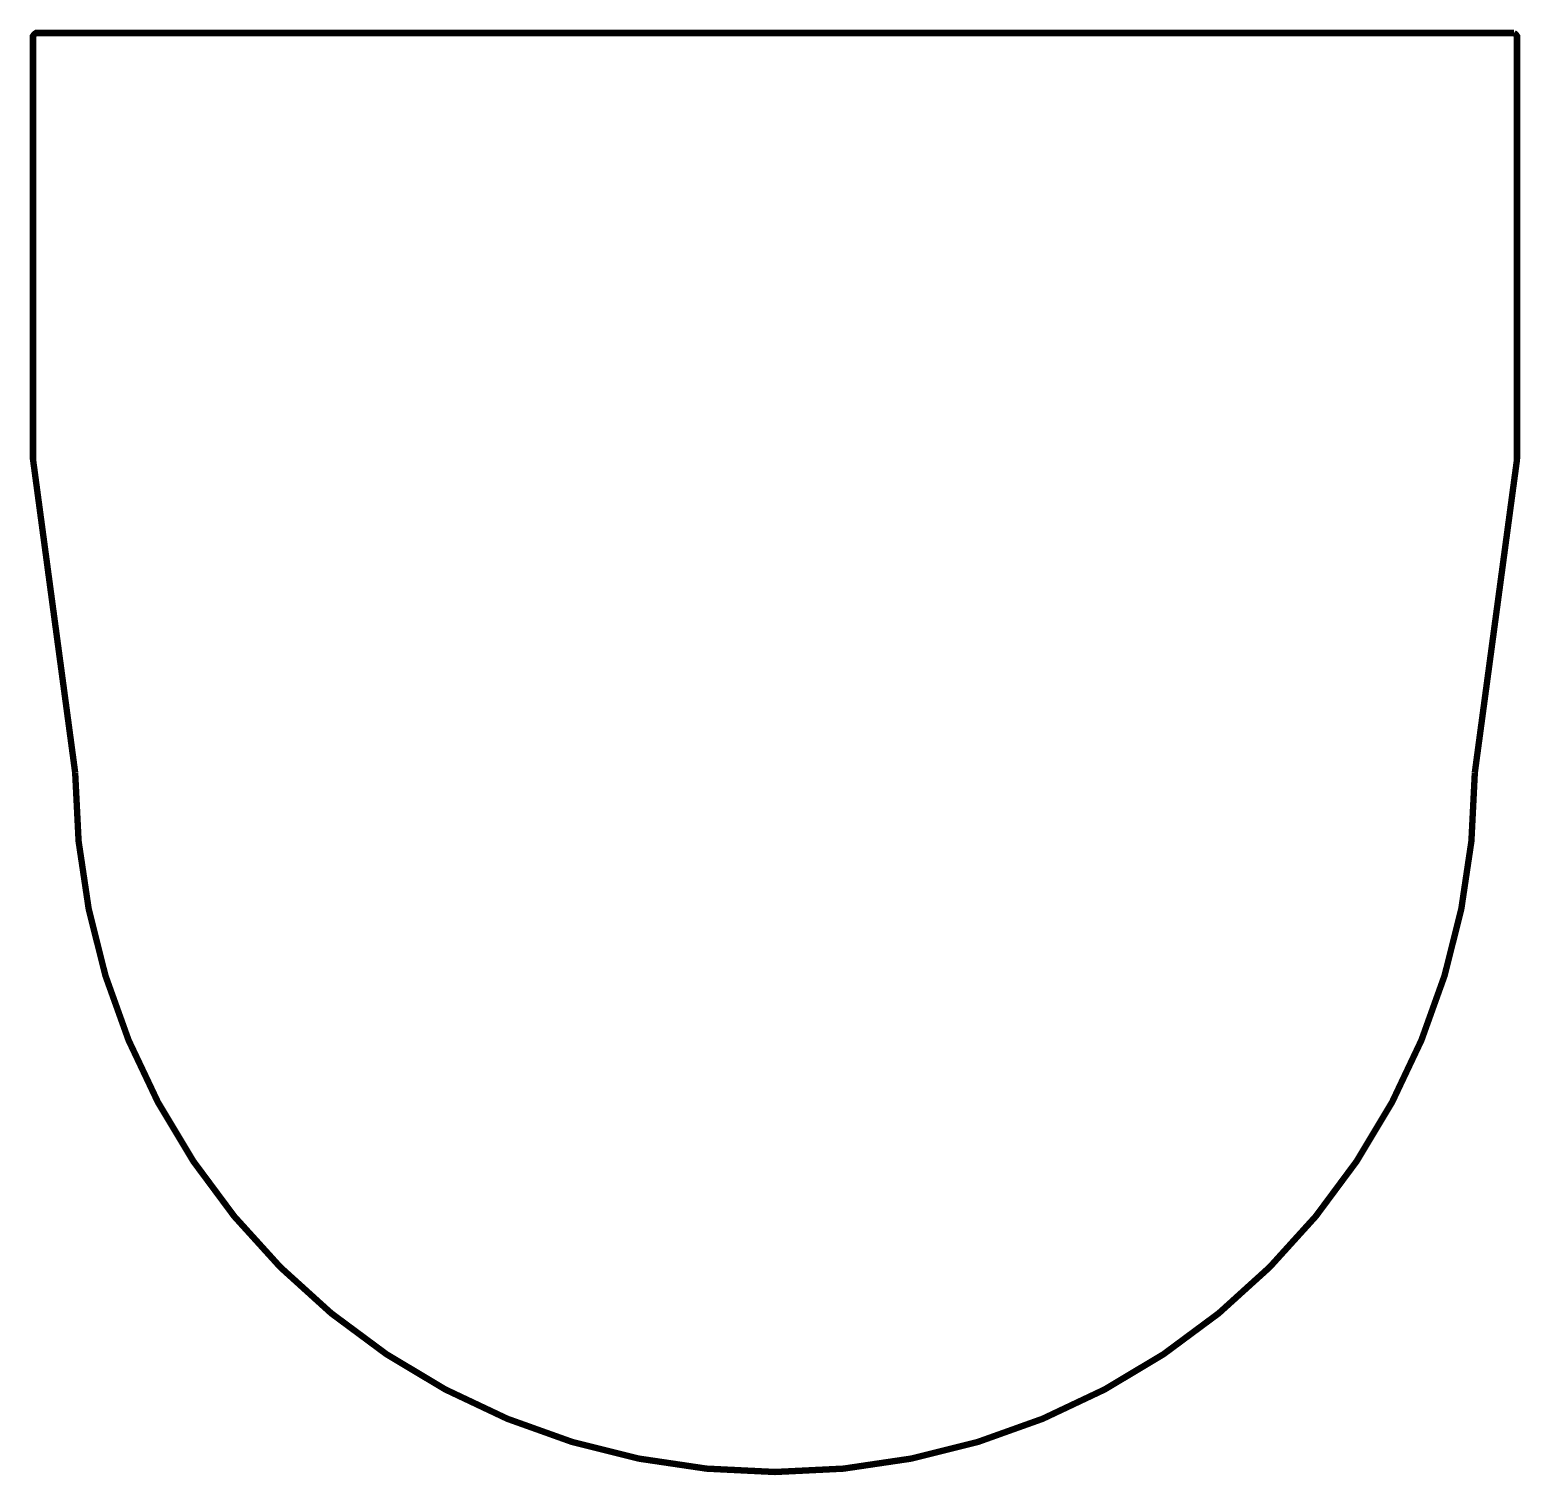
# Model space of a CAD drawing. Extents: x 0.9 to 47.7, y 1.4 to 46.8.
import ezdxf

# ---------------------------------------------------------------- set-up
doc = ezdxf.new("R2010")
doc.units = 0
doc.layers.add('038693-1ROU1_GBR', color=14, linetype='CONTINUOUS')

msp = doc.modelspace()

# ---------------------------------------------------------------- linework, layer by layer
at = {"layer": '038693-1ROU1_GBR', "const_width": 0.2}
for points in [[(2.29362, 23.476966), (0.968502, 33.32254), (0.968502, 46.612684), (1.008888, 46.668462), (1.064642, 46.708822), (47.50016, 46.708822)], [(47.50016, 46.708822), (47.555938, 46.668462), (47.596298, 46.612684), (47.596298, 33.339786), (47.593378, 33.316038), (47.593174, 33.291654), (46.27118, 23.476966)]]:
    msp.add_lwpolyline(points, dxfattribs=at)
msp.add_lwpolyline([(2.29362, 23.476966, 0.9991802), (46.27118, 23.476966)], format="xyb", dxfattribs=at)

doc.saveas('drawing.dxf')
